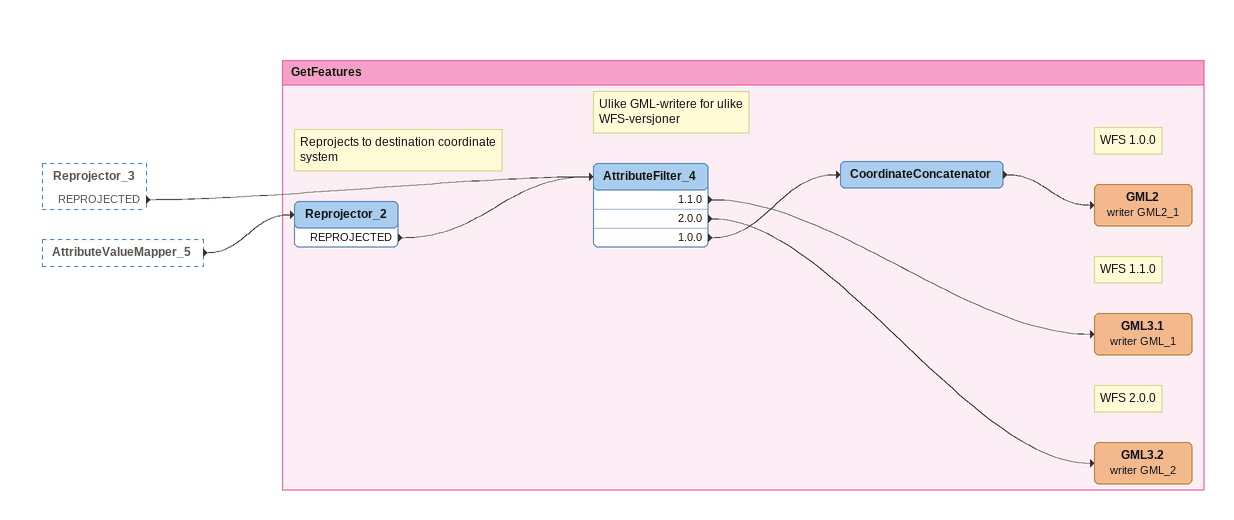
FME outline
Reprojector_3 [outside]
    REPROJECTED -> AttributeFilter_4
AttributeValueMapper_5 [outside]
    -> Reprojector_2

Bookmark: GetFeatures
Note: Reprojects to destination coordinate system
Reprojector_2
    REPROJECTED -> AttributeFilter_4
Note: Ulike GML-writere for ulike WFS-versjoner
AttributeFilter_4
    1.1.0 -> GML3.1 (writer GML_1)
    2.0.0 -> GML3.2 (writer GML_2)
    1.0.0 -> CoordinateConcatenator
CoordinateConcatenator
    -> GML2 (writer GML2_1)
Note: WFS 1.0.0
GML2 (writer GML2_1)
Note: WFS 1.1.0
GML3.1 (writer GML_1)
Note: WFS 2.0.0
GML3.2 (writer GML_2)
